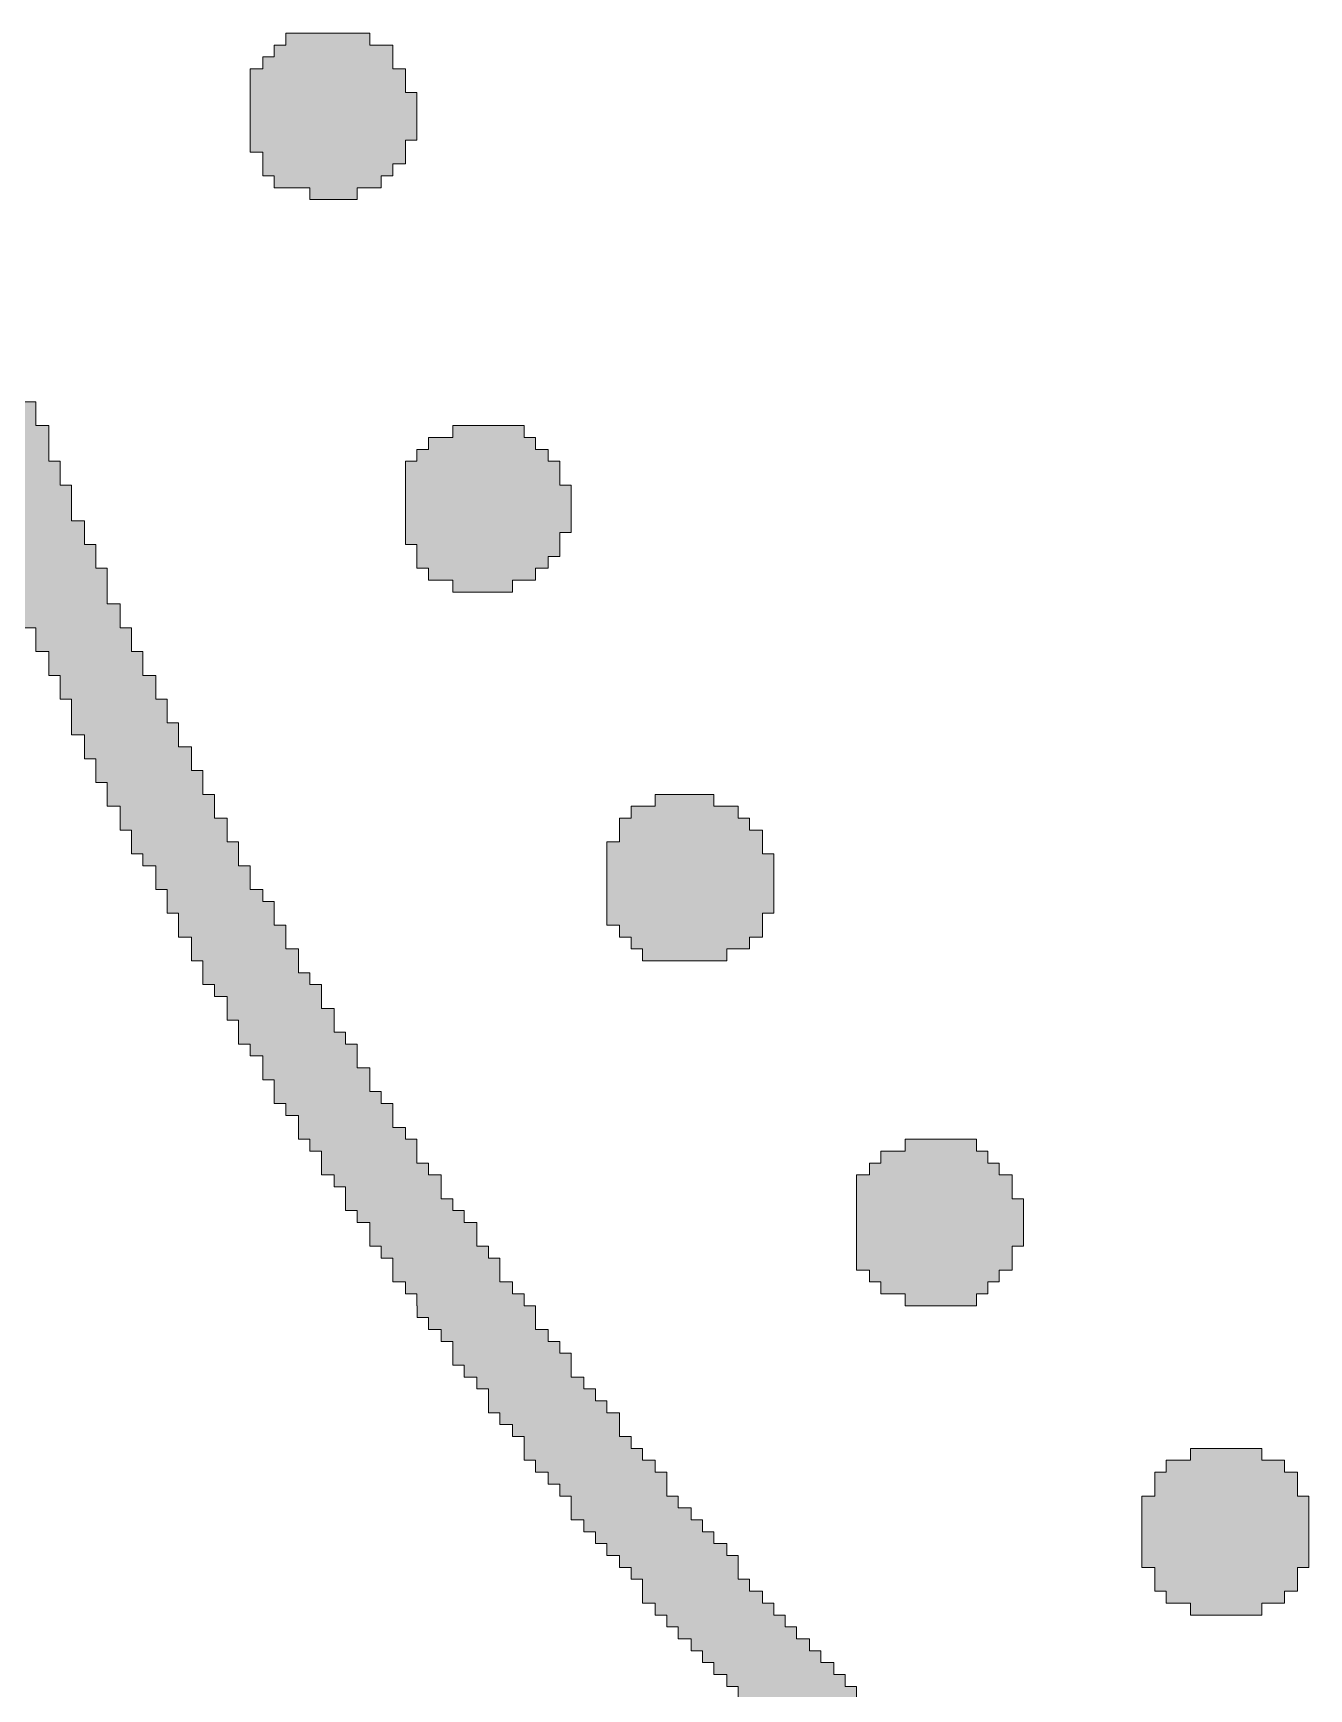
# Model space of a CAD drawing. Header units: millimetres. Extents: x 79 to 103.9, y -130.9 to -116.4.
# Drawn here: x 91.537 to 93.807, y -127.163 to -124.216 of the extents above; entities that cross this region are included whole.
import ezdxf

# ---------------------------------------------------------------- set-up
doc = ezdxf.new("R2010")
doc.units = ezdxf.units.MM
doc.header["$MEASUREMENT"] = 0
doc.layers.add('Layer 1', color=7, linetype='Continuous', lineweight=0)

msp = doc.modelspace()

# ---------------------------------------------------------------- hatches: boundary and pattern name
at = {"layer": 'Layer 1', "true_color": 0x000000, "transparency": 33554687}
h = msp.add_hatch(color=18, dxfattribs=at)
h.dxf.hatch_style = 2
h.paths.add_polyline_path([(92.0295, -124.5124), (92.0295, -124.4913), (91.966, -124.4913), (91.966, -124.47), (91.9457, -124.47), (91.9457, -124.4489), (91.9457, -124.4489), (91.9457, -124.4278), (91.9228, -124.4278), (91.9228, -124.4065), (91.9228, -124.4065), (91.9228, -124.3854), (91.9228, -124.3643), (91.9228, -124.343), (91.9228, -124.3219), (91.9228, -124.3219), (91.9228, -124.3008), (91.9228, -124.2795), (91.9457, -124.2795), (91.9457, -124.2584), (91.966, -124.2584), (91.966, -124.2373), (91.9863, -124.2373), (91.9863, -124.216), (92.1362, -124.216), (92.1362, -124.2373), (92.1768, -124.2373), (92.1768, -124.2584), (92.1768, -124.2584), (92.1768, -124.2795), (92.1997, -124.2795), (92.1997, -124.3008), (92.1997, -124.3219), (92.22, -124.3219), (92.22, -124.343), (92.22, -124.3643), (92.22, -124.3854), (92.22, -124.4065), (92.1997, -124.4065), (92.1997, -124.4278), (92.1997, -124.4278), (92.1997, -124.4489), (92.1768, -124.4489), (92.1768, -124.47), (92.1565, -124.47), (92.1565, -124.4913), (92.1133, -124.4913), (92.1133, -124.5124)])
h = msp.add_hatch(color=18, dxfattribs=at)
h.dxf.hatch_style = 2
h.paths.add_polyline_path([(91.3513, -124.3008), (91.3513, -124.3219), (91.3513, -124.343), (91.3742, -124.343), (91.3742, -124.3643), (91.3742, -124.3854), (91.3742, -124.4065), (91.3742, -124.4278), (91.3946, -124.4278), (91.3946, -124.4489), (91.3946, -124.47), (91.3945, -124.47), (91.3945, -124.4913), (91.4148, -124.4913), (91.4148, -124.5124), (91.4148, -124.5335), (91.4148, -124.5335), (91.4148, -124.5548), (91.4377, -124.5548), (91.4377, -124.5759), (91.4377, -124.597), (91.4377, -124.597), (91.4377, -124.6183), (91.458, -124.6183), (91.458, -124.6394), (91.458, -124.6605), (91.458, -124.6605), (91.458, -124.6818), (91.4784, -124.6818), (91.4784, -124.7029), (91.4784, -124.724), (91.4783, -124.724), (91.4783, -124.7453), (91.5012, -124.7453), (91.5012, -124.7664), (91.5012, -124.7875), (91.5012, -124.7875), (91.5012, -124.8088), (91.5215, -124.8088), (91.5215, -124.8299), (91.5215, -124.851), (91.5215, -124.851), (91.5215, -124.8723), (91.5418, -124.8723), (91.5418, -124.8934), (91.5418, -124.9145), (91.5647, -124.9145), (91.5647, -124.9358), (91.5647, -124.9569), (91.5647, -124.9569), (91.5647, -124.978), (91.5851, -124.978), (91.5851, -124.9993), (91.5851, -125.0204), (91.6053, -125.0204), (91.6053, -125.0415), (91.6053, -125.0628), (91.6053, -125.0628), (91.6053, -125.0839), (91.6282, -125.0839), (91.6282, -125.105), (91.6282, -125.1263), (91.6485, -125.1263), (91.6485, -125.1474), (91.6485, -125.1685), (91.6688, -125.1685), (91.6688, -125.1898), (91.6688, -125.2109), (91.6688, -125.232), (91.6917, -125.232), (91.6917, -125.2533), (91.6917, -125.2744), (91.712, -125.2744), (91.712, -125.2955), (91.712, -125.3168), (91.7323, -125.3168), (91.7323, -125.3379), (91.7323, -125.359), (91.7552, -125.359), (91.7552, -125.3803), (91.7552, -125.4014), (91.7755, -125.4014), (91.7755, -125.4225), (91.7755, -125.4438), (91.7958, -125.4438), (91.7958, -125.4649), (91.7958, -125.4649), (91.7958, -125.486), (91.8187, -125.486), (91.8187, -125.5073), (91.8187, -125.5073), (91.8187, -125.5284), (91.839, -125.5284), (91.839, -125.5495), (91.839, -125.5495), (91.839, -125.5708), (91.8593, -125.5708), (91.8593, -125.5919), (91.8593, -125.5919), (91.8593, -125.613), (91.8822, -125.613), (91.8822, -125.6343), (91.8822, -125.6343), (91.8822, -125.6554), (91.9025, -125.6554), (91.9025, -125.6765), (91.9025, -125.6765), (91.9025, -125.6978), (91.9228, -125.6978), (91.9228, -125.7189), (91.9228, -125.74), (91.9457, -125.74), (91.9457, -125.7613), (91.966, -125.7613), (91.966, -125.7824), (91.966, -125.7824), (91.966, -125.8035), (91.9863, -125.8035), (91.9863, -125.8248), (91.9863, -125.8248), (91.9863, -125.8459), (92.0092, -125.8459), (92.0092, -125.867), (92.0092, -125.867), (92.0092, -125.8883), (92.0295, -125.8883), (92.0295, -125.9094), (92.0498, -125.9094), (92.0498, -125.9305), (92.0498, -125.9305), (92.0498, -125.9518), (92.0727, -125.9518), (92.0727, -125.9729), (92.0727, -125.9729), (92.0727, -125.994), (92.093, -125.994), (92.093, -126.0153), (92.1133, -126.0153), (92.1133, -126.0364), (92.1133, -126.0364), (92.1133, -126.0575), (92.1362, -126.0575), (92.1362, -126.0788), (92.1362, -126.0788), (92.1362, -126.0999), (92.1565, -126.0999), (92.1565, -126.121), (92.1768, -126.121), (92.1768, -126.1423), (92.1768, -126.1423), (92.1768, -126.1634), (92.1997, -126.1634), (92.1997, -126.1845), (92.22, -126.1845), (92.22, -126.2058), (92.22, -126.2058), (92.22, -126.2269), (92.2403, -126.2269), (92.2403, -126.248), (92.2632, -126.248), (92.2632, -126.2693), (92.2632, -126.2693), (92.2632, -126.2904), (92.2835, -126.2904), (92.2835, -126.3115), (92.3038, -126.3115), (92.3038, -126.3328), (92.3267, -126.3328), (92.3267, -126.3539), (92.3267, -126.375), (92.347, -126.375), (92.347, -126.3963), (92.3673, -126.3963), (92.3673, -126.4174), (92.3673, -126.4385), (92.3902, -126.4385), (92.3902, -126.4598), (92.4105, -126.4598), (92.4105, -126.4809), (92.4309, -126.4809), (92.4309, -126.502), (92.4308, -126.502), (92.4308, -126.5233), (92.4537, -126.5233), (92.4537, -126.5444), (92.474, -126.5444), (92.474, -126.5655), (92.4943, -126.5655), (92.4943, -126.5868), (92.4943, -126.5868), (92.4943, -126.6079), (92.5172, -126.6079), (92.5172, -126.629), (92.5375, -126.629), (92.5375, -126.6503), (92.5578, -126.6503), (92.5578, -126.6714), (92.5807, -126.6714), (92.5807, -126.6925), (92.5807, -126.6925), (92.5807, -126.7138), (92.601, -126.7138), (92.601, -126.7349), (92.6214, -126.7349), (92.6214, -126.756), (92.6442, -126.756), (92.6442, -126.7773), (92.6645, -126.7773), (92.6645, -126.7984), (92.6645, -126.7984), (92.6645, -126.8195), (92.6848, -126.8195), (92.6848, -126.8408), (92.7077, -126.8408), (92.7077, -126.8619), (92.728, -126.8619), (92.728, -126.883), (92.7483, -126.883), (92.7483, -126.9043), (92.7712, -126.9043), (92.7712, -126.9254), (92.7915, -126.9254), (92.7915, -126.9465), (92.7915, -126.9465), (92.7915, -126.9678), (92.8118, -126.9678), (92.8118, -126.9889), (92.8347, -126.9889), (92.8347, -127.01), (92.855, -127.01), (92.855, -127.0313), (92.8753, -127.0313), (92.8753, -127.0524), (92.8957, -127.0524), (92.8957, -127.0735), (92.9185, -127.0735), (92.9185, -127.0948), (92.9388, -127.0948), (92.9388, -127.1159), (92.9617, -127.1159), (92.9617, -127.137), (92.982, -127.137), (92.982, -127.1583), (93.0023, -127.1583), (93.0023, -127.1794), (93.0252, -127.1794), (93.0252, -127.2005), (93.0455, -127.2005), (93.0455, -127.2218), (93.0658, -127.2218), (93.0658, -127.2429), (93.0887, -127.2429), (93.0887, -127.264), (93.109, -127.264), (93.109, -127.2853), (93.1293, -127.2853), (93.1293, -127.3064), (93.1522, -127.3064), (93.1522, -127.3275), (93.1725, -127.3275), (93.1725, -127.3488), (93.1928, -127.3488), (93.1928, -127.3699), (93.2157, -127.3699), (93.2157, -127.391), (93.236, -127.391), (93.236, -127.4123), (93.2563, -127.4123), (93.2563, -127.4334), (93.2792, -127.4334), (93.2792, -127.4545), (93.2995, -127.4545), (93.2995, -127.4758), (93.3427, -127.4758), (93.3427, -127.4969), (93.3198, -127.4969), (93.3198, -127.518), (93.3198, -127.518), (93.3198, -127.5393), (93.2995, -127.5393), (93.2995, -127.5604), (93.2792, -127.5604), (93.2792, -127.5815), (93.2563, -127.5815), (93.2563, -127.6028), (93.236, -127.6028), (93.236, -127.6239), (93.2157, -127.6239), (93.2157, -127.645), (93.1928, -127.645), (93.1928, -127.6663), (93.1725, -127.6663), (93.1725, -127.6874), (93.1522, -127.6874), (93.1522, -127.7085), (93.1522, -127.7298), (93.1293, -127.7298), (93.1293, -127.7509), (93.109, -127.7509), (93.109, -127.772), (93.0887, -127.772), (93.0887, -127.7933), (93.0658, -127.7933), (93.0658, -127.8144), (93.0455, -127.8144), (93.0455, -127.8355), (93.0252, -127.8355), (93.0252, -127.8568), (93.0023, -127.8568), (93.0023, -127.8779), (92.982, -127.8779), (92.982, -127.899), (92.9617, -127.899), (92.9617, -127.9203), (92.9617, -127.9203), (92.9617, -127.9414), (92.9389, -127.9414), (92.9389, -127.9625), (92.9185, -127.9625), (92.9185, -127.9838), (92.8956, -127.9838), (92.8956, -128.0049), (92.8754, -128.0049), (92.8754, -128.026), (92.855, -128.026), (92.855, -128.0473), (92.8347, -128.0473), (92.8347, -128.0684), (92.8118, -128.0684), (92.8118, -128.0895), (92.7915, -128.0895), (92.7915, -128.1108), (92.7712, -128.1108), (92.7712, -128.1319), (92.7712, -128.1319), (92.7712, -128.153), (92.7484, -128.153), (92.7484, -128.1743), (92.728, -128.1743), (92.728, -128.1954), (92.7077, -128.1954), (92.7077, -128.2165), (92.6849, -128.2165), (92.6849, -128.2378), (92.6645, -128.2378), (92.6645, -128.2589), (92.6442, -128.2589), (92.6442, -128.28), (92.6214, -128.28), (92.6214, -128.3013), (92.601, -128.3013), (92.601, -128.3224), (92.5807, -128.3224), (92.5807, -128.3435), (92.5807, -128.3648), (92.5579, -128.3648), (92.5579, -128.3859), (92.5375, -128.3859), (92.5375, -128.407), (92.5172, -128.407), (92.5172, -128.4283), (92.4944, -128.4283), (92.4944, -128.4494), (92.474, -128.4494), (92.474, -128.4705), (92.4537, -128.4705), (92.4537, -128.4918), (92.4309, -128.4918), (92.4309, -128.5129), (92.4105, -128.5129), (92.4105, -128.534), (92.4105, -128.534), (92.4105, -128.5553), (92.3902, -128.5553), (92.3902, -128.5764), (92.3673, -128.5764), (92.3673, -128.5975), (92.347, -128.5975), (92.347, -128.6188), (92.3267, -128.6188), (92.3267, -128.6399), (92.3038, -128.6399), (92.3038, -128.661), (92.2835, -128.661), (92.2835, -128.6823), (92.2632, -128.6823), (92.2632, -128.7034), (92.2403, -128.7034), (92.2403, -128.7245), (92.1768, -128.7245), (92.1768, -128.7034), (92.1565, -128.7034), (92.1565, -128.6823), (92.1362, -128.6823), (92.1362, -128.661), (92.1133, -128.661), (92.1133, -128.6399), (92.093, -128.6399), (92.093, -128.6188), (92.093, -128.6188), (92.093, -128.5975), (92.093, -128.5975), (92.093, -128.5764), (92.1133, -128.5764), (92.1133, -128.5553), (92.1362, -128.5553), (92.1362, -128.534), (92.1565, -128.534), (92.1565, -128.5129), (92.1769, -128.5129), (92.1769, -128.4918), (92.1997, -128.4918), (92.1997, -128.4705), (92.22, -128.4705), (92.22, -128.4494), (92.2404, -128.4494), (92.2404, -128.4283), (92.2632, -128.4283), (92.2632, -128.407), (92.2835, -128.407), (92.2835, -128.3859), (92.3039, -128.3859), (92.3039, -128.3648), (92.3267, -128.3648), (92.3267, -128.3435), (92.3267, -128.3224), (92.347, -128.3224), (92.347, -128.3013), (92.3674, -128.3013), (92.3674, -128.28), (92.3902, -128.28), (92.3902, -128.2589), (92.4105, -128.2589), (92.4105, -128.2378), (92.4309, -128.2378), (92.4309, -128.2165), (92.4537, -128.2165), (92.4537, -128.1954), (92.474, -128.1954), (92.474, -128.1743), (92.4944, -128.1743), (92.4944, -128.153), (92.5172, -128.153), (92.5172, -128.1319), (92.5375, -128.1319), (92.5375, -128.1108), (92.5578, -128.1108), (92.5578, -128.0895), (92.5807, -128.0895), (92.5807, -128.0684), (92.601, -128.0684), (92.601, -128.0473), (92.6213, -128.0473), (92.6213, -128.026), (92.6214, -128.026), (92.6214, -128.0049), (92.6441, -128.0049), (92.6441, -127.9838), (92.6645, -127.9838), (92.6645, -127.9625), (92.6849, -127.9625), (92.6849, -127.9414), (92.7077, -127.9414), (92.7077, -127.9203), (92.728, -127.9203), (92.728, -127.899), (92.7483, -127.899), (92.7483, -127.8779), (92.7712, -127.8779), (92.7712, -127.8568), (92.7915, -127.8568), (92.7915, -127.8355), (92.8118, -127.8355), (92.8118, -127.8144), (92.8347, -127.8144), (92.8347, -127.7933), (92.855, -127.7933), (92.855, -127.772), (92.8753, -127.772), (92.8753, -127.7509), (92.8956, -127.7509), (92.8956, -127.7298), (92.9185, -127.7298), (92.9185, -127.7085), (92.9185, -127.6874), (92.9388, -127.6874), (92.9388, -127.6663), (92.9617, -127.6663), (92.9617, -127.645), (92.982, -127.645), (92.982, -127.6239), (93.0023, -127.6239), (93.0023, -127.6028), (93.0252, -127.6028), (93.0252, -127.5815), (93.0455, -127.5815), (93.0455, -127.5604), (93.0658, -127.5604), (93.0658, -127.5393), (93.0887, -127.5393), (93.0887, -127.518), (93.109, -127.518), (93.109, -127.4969), (93.0887, -127.4969), (93.0887, -127.4758), (93.0658, -127.4758), (93.0658, -127.4545), (93.0455, -127.4545), (93.0455, -127.4334), (93.0252, -127.4334), (93.0252, -127.4123), (93.0023, -127.4123), (93.0023, -127.391), (92.982, -127.391), (92.982, -127.3699), (92.9617, -127.3699), (92.9617, -127.3488), (92.9388, -127.3488), (92.9388, -127.3275), (92.9185, -127.3275), (92.9185, -127.3064), (92.8956, -127.3064), (92.8956, -127.2853), (92.8753, -127.2853), (92.8753, -127.264), (92.855, -127.264), (92.855, -127.2429), (92.8347, -127.2429), (92.8347, -127.2218), (92.8118, -127.2218), (92.8118, -127.2005), (92.7915, -127.2005), (92.7915, -127.1794), (92.7915, -127.1794), (92.7915, -127.1583), (92.7712, -127.1583), (92.7712, -127.137), (92.7483, -127.137), (92.7483, -127.1159), (92.728, -127.1159), (92.728, -127.0948), (92.7077, -127.0948), (92.7077, -127.0735), (92.6849, -127.0735), (92.6849, -127.0524), (92.6645, -127.0524), (92.6645, -127.0313), (92.6442, -127.0313), (92.6442, -127.01), (92.6213, -127.01), (92.6213, -126.9889), (92.6213, -126.9889), (92.6213, -126.9678), (92.601, -126.9678), (92.601, -126.9465), (92.5807, -126.9465), (92.5807, -126.9254), (92.5578, -126.9254), (92.5578, -126.9043), (92.5375, -126.9043), (92.5375, -126.883), (92.5172, -126.883), (92.5172, -126.8619), (92.4943, -126.8619), (92.4943, -126.8408), (92.4943, -126.8408), (92.4943, -126.8195), (92.474, -126.8195), (92.474, -126.7984), (92.4537, -126.7984), (92.4537, -126.7773), (92.4308, -126.7773), (92.4308, -126.756), (92.4106, -126.756), (92.4106, -126.7349), (92.4105, -126.7349), (92.4105, -126.7138), (92.3902, -126.7138), (92.3902, -126.6925), (92.3673, -126.6925), (92.3673, -126.6714), (92.347, -126.6714), (92.347, -126.6503), (92.347, -126.6503), (92.347, -126.629), (92.3267, -126.629), (92.3267, -126.6079), (92.3038, -126.6079), (92.3038, -126.5868), (92.2835, -126.5868), (92.2835, -126.5655), (92.2835, -126.5655), (92.2835, -126.5444), (92.2632, -126.5444), (92.2632, -126.5233), (92.2403, -126.5233), (92.2403, -126.502), (92.2201, -126.502), (92.2201, -126.4809), (92.22, -126.4809), (92.22, -126.4598), (92.1997, -126.4598), (92.1997, -126.4385), (92.1768, -126.4385), (92.1768, -126.4174), (92.1768, -126.3963), (92.1565, -126.3963), (92.1565, -126.375), (92.1362, -126.375), (92.1362, -126.3539), (92.1362, -126.3328), (92.1133, -126.3328), (92.1133, -126.3115), (92.093, -126.3115), (92.093, -126.2904), (92.093, -126.2904), (92.093, -126.2693), (92.0727, -126.2693), (92.0727, -126.248), (92.0498, -126.248), (92.0498, -126.2269), (92.0498, -126.2269), (92.0498, -126.2058), (92.0295, -126.2058), (92.0295, -126.1845), (92.0092, -126.1845), (92.0092, -126.1634), (92.0092, -126.1634), (92.0092, -126.1423), (91.9863, -126.1423), (91.9863, -126.121), (91.966, -126.121), (91.966, -126.0999), (91.966, -126.0999), (91.966, -126.0788), (91.9457, -126.0788), (91.9457, -126.0575), (91.9457, -126.0575), (91.9457, -126.0364), (91.9228, -126.0364), (91.9228, -126.0153), (91.9025, -126.0153), (91.9025, -125.994), (91.9025, -125.994), (91.9025, -125.9729), (91.8822, -125.9729), (91.8822, -125.9518), (91.8822, -125.9518), (91.8822, -125.9305), (91.8593, -125.9305), (91.8593, -125.9094), (91.839, -125.9094), (91.839, -125.8883), (91.839, -125.8883), (91.839, -125.867), (91.8187, -125.867), (91.8187, -125.8459), (91.8187, -125.8459), (91.8187, -125.8248), (91.7958, -125.8248), (91.7958, -125.8035), (91.7958, -125.8035), (91.7958, -125.7824), (91.7755, -125.7824), (91.7755, -125.7613), (91.7755, -125.7613), (91.7755, -125.74), (91.7552, -125.74), (91.7552, -125.7189), (91.7552, -125.6978), (91.7323, -125.6978), (91.7323, -125.6765), (91.712, -125.6765), (91.712, -125.6554), (91.712, -125.6554), (91.712, -125.6343), (91.6917, -125.6343), (91.6917, -125.613), (91.6917, -125.613), (91.6917, -125.5919), (91.6688, -125.5919), (91.6688, -125.5708), (91.6688, -125.5708), (91.6688, -125.5495), (91.6485, -125.5495), (91.6485, -125.5284), (91.6485, -125.5284), (91.6485, -125.5073), (91.6282, -125.5073), (91.6282, -125.486), (91.6282, -125.486), (91.6282, -125.4649), (91.6053, -125.4649), (91.6053, -125.4438), (91.6053, -125.4438), (91.6053, -125.4225), (91.6053, -125.4014), (91.585, -125.4014), (91.585, -125.3803), (91.585, -125.359), (91.5647, -125.359), (91.5647, -125.3379), (91.5647, -125.3168), (91.5418, -125.3168), (91.5418, -125.2955), (91.5418, -125.2744), (91.5215, -125.2744), (91.5215, -125.2533), (91.5215, -125.232), (91.5012, -125.232), (91.5012, -125.2109), (91.5012, -125.1898), (91.5012, -125.1685), (91.4783, -125.1685), (91.4783, -125.1474), (91.4783, -125.1263), (91.458, -125.1263), (91.458, -125.105), (91.458, -125.0839), (91.458, -125.0839), (91.458, -125.0628), (91.4377, -125.0628), (91.4377, -125.0415), (91.4377, -125.0204), (91.4149, -125.0204), (91.4149, -124.9993), (91.4149, -124.978), (91.4148, -124.978), (91.4148, -124.9569), (91.3945, -124.9569), (91.3945, -124.9358), (91.3945, -124.9145), (91.3742, -124.9145), (91.3742, -124.8934), (91.3742, -124.8723), (91.3742, -124.8723), (91.3742, -124.851), (91.3513, -124.851), (91.3513, -124.8299), (91.3513, -124.8088), (91.3513, -124.8088), (91.3513, -124.7875), (91.331, -124.7875), (91.331, -124.7664), (91.331, -124.7453), (91.331, -124.7453), (91.331, -124.724), (91.3082, -124.724), (91.3082, -124.7029), (91.3082, -124.6818), (91.3081, -124.6818), (91.3081, -124.6605), (91.2878, -124.6605), (91.2878, -124.6394), (91.2878, -124.6183), (91.2878, -124.6183), (91.2878, -124.597), (91.2675, -124.597), (91.2675, -124.5759), (91.2675, -124.5548), (91.2675, -124.5548), (91.2675, -124.5335), (91.2472, -124.5335), (91.2472, -124.5124), (91.2472, -124.4913), (91.2472, -124.4913), (91.2472, -124.47), (91.2244, -124.47), (91.2244, -124.4489), (91.2244, -124.4278), (78.9917, -124.4278), (78.9917, -124.4065), (78.9917, -124.3854), (78.9917, -124.3643), (78.9917, -124.343), (78.9917, -124.343), (78.9917, -124.3219), (78.9917, -124.3008), (78.9917, -124.2795), (91.3513, -124.2795)])
h = msp.add_hatch(color=18, dxfattribs=at)
h.dxf.hatch_style = 2
h.paths.add_polyline_path([(92.2835, -125.2109), (92.2835, -125.1898), (92.2403, -125.1898), (92.2403, -125.1685), (92.22, -125.1685), (92.22, -125.1474), (92.22, -125.1474), (92.22, -125.1263), (92.1997, -125.1263), (92.1997, -125.105), (92.1997, -125.105), (92.1997, -125.0839), (92.1997, -125.0628), (92.1997, -125.0415), (92.1997, -125.0204), (92.1997, -125.0204), (92.1997, -124.9993), (92.1997, -124.978), (92.22, -124.978), (92.22, -124.9569), (92.2403, -124.9569), (92.2403, -124.9358), (92.2835, -124.9358), (92.2835, -124.9145), (92.4105, -124.9145), (92.4105, -124.9358), (92.4308, -124.9358), (92.4308, -124.9569), (92.4537, -124.9569), (92.4537, -124.978), (92.474, -124.978), (92.474, -124.9993), (92.474, -125.0204), (92.4943, -125.0204), (92.4943, -125.0415), (92.4943, -125.0628), (92.4943, -125.0839), (92.4943, -125.105), (92.474, -125.105), (92.474, -125.1263), (92.474, -125.1263), (92.474, -125.1474), (92.4537, -125.1474), (92.4537, -125.1685), (92.4308, -125.1685), (92.4308, -125.1898), (92.3902, -125.1898), (92.3902, -125.2109)])
h = msp.add_hatch(color=18, dxfattribs=at)
h.dxf.hatch_style = 2
h.paths.add_polyline_path([(92.6213, -125.867), (92.6213, -125.8459), (92.601, -125.8459), (92.601, -125.8248), (92.5807, -125.8248), (92.5807, -125.8035), (92.5578, -125.8035), (92.5578, -125.7824), (92.5578, -125.7824), (92.5578, -125.7613), (92.5578, -125.74), (92.5578, -125.7189), (92.5578, -125.6978), (92.5578, -125.6765), (92.5578, -125.6765), (92.5578, -125.6554), (92.5807, -125.6554), (92.5807, -125.6343), (92.5807, -125.6343), (92.5807, -125.613), (92.601, -125.613), (92.601, -125.5919), (92.6442, -125.5919), (92.6442, -125.5708), (92.7483, -125.5708), (92.7483, -125.5919), (92.7915, -125.5919), (92.7915, -125.613), (92.8118, -125.613), (92.8118, -125.6343), (92.8347, -125.6343), (92.8347, -125.6554), (92.8347, -125.6554), (92.8347, -125.6765), (92.855, -125.6765), (92.855, -125.6978), (92.855, -125.7189), (92.855, -125.74), (92.855, -125.7613), (92.855, -125.7824), (92.8347, -125.7824), (92.8347, -125.8035), (92.8347, -125.8035), (92.8347, -125.8248), (92.8118, -125.8248), (92.8118, -125.8459), (92.7712, -125.8459), (92.7712, -125.867)])
h = msp.add_hatch(color=18, dxfattribs=at)
h.dxf.hatch_style = 2
h.paths.add_polyline_path([(93.0887, -126.4809), (93.0887, -126.4598), (93.0455, -126.4598), (93.0455, -126.4385), (93.0252, -126.4385), (93.0252, -126.4174), (93.0023, -126.4174), (93.0023, -126.3963), (93.0023, -126.375), (93.0023, -126.375), (93.0023, -126.3539), (93.0023, -126.3328), (93.0023, -126.3115), (93.0023, -126.2904), (93.0023, -126.2904), (93.0023, -126.2693), (93.0023, -126.248), (93.0252, -126.248), (93.0252, -126.2269), (93.0455, -126.2269), (93.0455, -126.2058), (93.0887, -126.2058), (93.0887, -126.1845), (93.2157, -126.1845), (93.2157, -126.2058), (93.236, -126.2058), (93.236, -126.2269), (93.2563, -126.2269), (93.2563, -126.248), (93.2792, -126.248), (93.2792, -126.2693), (93.2792, -126.2904), (93.2995, -126.2904), (93.2995, -126.3115), (93.2995, -126.3328), (93.2995, -126.3539), (93.2995, -126.375), (93.2792, -126.375), (93.2792, -126.3963), (93.2792, -126.4174), (93.2563, -126.4174), (93.2563, -126.4385), (93.236, -126.4385), (93.236, -126.4598), (93.2157, -126.4598), (93.2157, -126.4809)])
h = msp.add_hatch(color=18, dxfattribs=at)
h.dxf.hatch_style = 2
h.paths.add_polyline_path([(93.5967, -127.0313), (93.5967, -127.01), (93.5535, -127.01), (93.5535, -126.9889), (93.5332, -126.9889), (93.5332, -126.9678), (93.5332, -126.9465), (93.5103, -126.9465), (93.5103, -126.9254), (93.5103, -126.9043), (93.5103, -126.883), (93.5103, -126.8619), (93.5103, -126.8408), (93.5103, -126.8195), (93.5332, -126.8195), (93.5332, -126.7984), (93.5332, -126.7773), (93.5535, -126.7773), (93.5535, -126.756), (93.5967, -126.756), (93.5967, -126.7349), (93.7237, -126.7349), (93.7237, -126.756), (93.7643, -126.756), (93.7643, -126.7773), (93.7872, -126.7773), (93.7872, -126.7984), (93.7872, -126.8195), (93.8075, -126.8195), (93.8075, -126.8408), (93.8075, -126.8619), (93.8075, -126.883), (93.8075, -126.9043), (93.8075, -126.9254), (93.8075, -126.9465), (93.7872, -126.9465), (93.7872, -126.9678), (93.7872, -126.9889), (93.7643, -126.9889), (93.7643, -127.01), (93.7237, -127.01), (93.7237, -127.0313)])

# ---------------------------------------------------------------- linework, layer by layer
at = {"layer": 'Layer 1'}
for points in [[(92.0295, -124.5124), (92.0295, -124.4913), (91.966, -124.4913), (91.966, -124.47), (91.9457, -124.47), (91.9457, -124.4489), (91.9457, -124.4489), (91.9457, -124.4278), (91.9228, -124.4278), (91.9228, -124.4065), (91.9228, -124.4065), (91.9228, -124.3854), (91.9228, -124.3643), (91.9228, -124.343), (91.9228, -124.3219), (91.9228, -124.3219), (91.9228, -124.3008), (91.9228, -124.2795), (91.9457, -124.2795), (91.9457, -124.2584), (91.966, -124.2584), (91.966, -124.2373), (91.9863, -124.2373), (91.9863, -124.216), (92.1362, -124.216), (92.1362, -124.2373), (92.1768, -124.2373), (92.1768, -124.2584), (92.1768, -124.2584), (92.1768, -124.2795), (92.1997, -124.2795), (92.1997, -124.3008), (92.1997, -124.3219), (92.22, -124.3219), (92.22, -124.343), (92.22, -124.3643), (92.22, -124.3854), (92.22, -124.4065), (92.1997, -124.4065), (92.1997, -124.4278), (92.1997, -124.4278), (92.1997, -124.4489), (92.1768, -124.4489), (92.1768, -124.47), (92.1565, -124.47), (92.1565, -124.4913), (92.1133, -124.4913), (92.1133, -124.5124)], [(92.2835, -125.2109), (92.2835, -125.1898), (92.2403, -125.1898), (92.2403, -125.1685), (92.22, -125.1685), (92.22, -125.1474), (92.22, -125.1474), (92.22, -125.1263), (92.1997, -125.1263), (92.1997, -125.105), (92.1997, -125.105), (92.1997, -125.0839), (92.1997, -125.0628), (92.1997, -125.0415), (92.1997, -125.0204), (92.1997, -125.0204), (92.1997, -124.9993), (92.1997, -124.978), (92.22, -124.978), (92.22, -124.9569), (92.2403, -124.9569), (92.2403, -124.9358), (92.2835, -124.9358), (92.2835, -124.9145), (92.4105, -124.9145), (92.4105, -124.9358), (92.4308, -124.9358), (92.4308, -124.9569), (92.4537, -124.9569), (92.4537, -124.978), (92.474, -124.978), (92.474, -124.9993), (92.474, -125.0204), (92.4943, -125.0204), (92.4943, -125.0415), (92.4943, -125.0628), (92.4943, -125.0839), (92.4943, -125.105), (92.474, -125.105), (92.474, -125.1263), (92.474, -125.1263), (92.474, -125.1474), (92.4537, -125.1474), (92.4537, -125.1685), (92.4308, -125.1685), (92.4308, -125.1898), (92.3902, -125.1898), (92.3902, -125.2109)], [(92.6213, -125.867), (92.6213, -125.8459), (92.601, -125.8459), (92.601, -125.8248), (92.5807, -125.8248), (92.5807, -125.8035), (92.5578, -125.8035), (92.5578, -125.7824), (92.5578, -125.7824), (92.5578, -125.7613), (92.5578, -125.74), (92.5578, -125.7189), (92.5578, -125.6978), (92.5578, -125.6765), (92.5578, -125.6765), (92.5578, -125.6554), (92.5807, -125.6554), (92.5807, -125.6343), (92.5807, -125.6343), (92.5807, -125.613), (92.601, -125.613), (92.601, -125.5919), (92.6442, -125.5919), (92.6442, -125.5708), (92.7483, -125.5708), (92.7483, -125.5919), (92.7915, -125.5919), (92.7915, -125.613), (92.8118, -125.613), (92.8118, -125.6343), (92.8347, -125.6343), (92.8347, -125.6554), (92.8347, -125.6554), (92.8347, -125.6765), (92.855, -125.6765), (92.855, -125.6978), (92.855, -125.7189), (92.855, -125.74), (92.855, -125.7613), (92.855, -125.7824), (92.8347, -125.7824), (92.8347, -125.8035), (92.8347, -125.8035), (92.8347, -125.8248), (92.8118, -125.8248), (92.8118, -125.8459), (92.7712, -125.8459), (92.7712, -125.867)], [(93.0887, -126.4809), (93.0887, -126.4598), (93.0455, -126.4598), (93.0455, -126.4385), (93.0252, -126.4385), (93.0252, -126.4174), (93.0023, -126.4174), (93.0023, -126.3963), (93.0023, -126.375), (93.0023, -126.375), (93.0023, -126.3539), (93.0023, -126.3328), (93.0023, -126.3115), (93.0023, -126.2904), (93.0023, -126.2904), (93.0023, -126.2693), (93.0023, -126.248), (93.0252, -126.248), (93.0252, -126.2269), (93.0455, -126.2269), (93.0455, -126.2058), (93.0887, -126.2058), (93.0887, -126.1845), (93.2157, -126.1845), (93.2157, -126.2058), (93.236, -126.2058), (93.236, -126.2269), (93.2563, -126.2269), (93.2563, -126.248), (93.2792, -126.248), (93.2792, -126.2693), (93.2792, -126.2904), (93.2995, -126.2904), (93.2995, -126.3115), (93.2995, -126.3328), (93.2995, -126.3539), (93.2995, -126.375), (93.2792, -126.375), (93.2792, -126.3963), (93.2792, -126.4174), (93.2563, -126.4174), (93.2563, -126.4385), (93.236, -126.4385), (93.236, -126.4598), (93.2157, -126.4598), (93.2157, -126.4809)], [(93.5967, -127.0313), (93.5967, -127.01), (93.5535, -127.01), (93.5535, -126.9889), (93.5332, -126.9889), (93.5332, -126.9678), (93.5332, -126.9465), (93.5103, -126.9465), (93.5103, -126.9254), (93.5103, -126.9043), (93.5103, -126.883), (93.5103, -126.8619), (93.5103, -126.8408), (93.5103, -126.8195), (93.5332, -126.8195), (93.5332, -126.7984), (93.5332, -126.7773), (93.5535, -126.7773), (93.5535, -126.756), (93.5967, -126.756), (93.5967, -126.7349), (93.7237, -126.7349), (93.7237, -126.756), (93.7643, -126.756), (93.7643, -126.7773), (93.7872, -126.7773), (93.7872, -126.7984), (93.7872, -126.8195), (93.8075, -126.8195), (93.8075, -126.8408), (93.8075, -126.8619), (93.8075, -126.883), (93.8075, -126.9043), (93.8075, -126.9254), (93.8075, -126.9465), (93.7872, -126.9465), (93.7872, -126.9678), (93.7872, -126.9889), (93.7643, -126.9889), (93.7643, -127.01), (93.7237, -127.01), (93.7237, -127.0313)]]:
    msp.add_lwpolyline(points, close=True, dxfattribs=at)
for points in [[(91.5215, -124.8723), (91.5418, -124.8723), (91.5418, -124.8934), (91.5418, -124.9145), (91.5647, -124.9145), (91.5647, -124.9358), (91.5647, -124.9569), (91.5647, -124.9569), (91.5647, -124.978), (91.5851, -124.978), (91.5851, -124.9993), (91.5851, -125.0204), (91.6053, -125.0204), (91.6053, -125.0415), (91.6053, -125.0628), (91.6053, -125.0628), (91.6053, -125.0839), (91.6282, -125.0839), (91.6282, -125.105), (91.6282, -125.1263), (91.6485, -125.1263), (91.6485, -125.1474), (91.6485, -125.1685), (91.6688, -125.1685), (91.6688, -125.1898), (91.6688, -125.2109), (91.6688, -125.232), (91.6917, -125.232), (91.6917, -125.2533), (91.6917, -125.2744), (91.712, -125.2744), (91.712, -125.2955), (91.712, -125.3168), (91.7323, -125.3168), (91.7323, -125.3379), (91.7323, -125.359), (91.7552, -125.359), (91.7552, -125.3803), (91.7552, -125.4014), (91.7755, -125.4014), (91.7755, -125.4225), (91.7755, -125.4438), (91.7958, -125.4438), (91.7958, -125.4649), (91.7958, -125.4649), (91.7958, -125.486), (91.8187, -125.486), (91.8187, -125.5073), (91.8187, -125.5073), (91.8187, -125.5284), (91.839, -125.5284), (91.839, -125.5495), (91.839, -125.5495), (91.839, -125.5708), (91.8593, -125.5708), (91.8593, -125.5919), (91.8593, -125.5919), (91.8593, -125.613), (91.8822, -125.613), (91.8822, -125.6343), (91.8822, -125.6343), (91.8822, -125.6554), (91.9025, -125.6554), (91.9025, -125.6765), (91.9025, -125.6765), (91.9025, -125.6978), (91.9228, -125.6978), (91.9228, -125.7189), (91.9228, -125.74), (91.9457, -125.74), (91.9457, -125.7613), (91.966, -125.7613), (91.966, -125.7824), (91.966, -125.7824), (91.966, -125.8035), (91.9863, -125.8035), (91.9863, -125.8248), (91.9863, -125.8248), (91.9863, -125.8459), (92.0092, -125.8459), (92.0092, -125.867), (92.0092, -125.867), (92.0092, -125.8883), (92.0295, -125.8883), (92.0295, -125.9094), (92.0498, -125.9094), (92.0498, -125.9305), (92.0498, -125.9305), (92.0498, -125.9518), (92.0727, -125.9518), (92.0727, -125.9729), (92.0727, -125.9729), (92.0727, -125.994), (92.093, -125.994), (92.093, -126.0153), (92.1133, -126.0153), (92.1133, -126.0364), (92.1133, -126.0364), (92.1133, -126.0575), (92.1362, -126.0575), (92.1362, -126.0788), (92.1362, -126.0788), (92.1362, -126.0999), (92.1565, -126.0999), (92.1565, -126.121), (92.1768, -126.121), (92.1768, -126.1423), (92.1768, -126.1423), (92.1768, -126.1634), (92.1997, -126.1634), (92.1997, -126.1845), (92.22, -126.1845), (92.22, -126.2058), (92.22, -126.2058), (92.22, -126.2269), (92.2403, -126.2269), (92.2403, -126.248), (92.2632, -126.248), (92.2632, -126.2693), (92.2632, -126.2693), (92.2632, -126.2904), (92.2835, -126.2904), (92.2835, -126.3115), (92.3038, -126.3115), (92.3038, -126.3328), (92.3267, -126.3328), (92.3267, -126.3539), (92.3267, -126.375), (92.347, -126.375), (92.347, -126.3963), (92.3673, -126.3963), (92.3673, -126.4174), (92.3673, -126.4385), (92.3902, -126.4385), (92.3902, -126.4598), (92.4105, -126.4598), (92.4105, -126.4809), (92.4309, -126.4809), (92.4309, -126.502), (92.4308, -126.502), (92.4308, -126.5233), (92.4537, -126.5233), (92.4537, -126.5444), (92.474, -126.5444), (92.474, -126.5655), (92.4943, -126.5655), (92.4943, -126.5868), (92.4943, -126.5868), (92.4943, -126.6079), (92.5172, -126.6079), (92.5172, -126.629), (92.5375, -126.629), (92.5375, -126.6503), (92.5578, -126.6503), (92.5578, -126.6714), (92.5807, -126.6714), (92.5807, -126.6925), (92.5807, -126.6925), (92.5807, -126.7138), (92.601, -126.7138), (92.601, -126.7349), (92.6214, -126.7349), (92.6214, -126.756), (92.6442, -126.756), (92.6442, -126.7773), (92.6645, -126.7773), (92.6645, -126.7984), (92.6645, -126.7984), (92.6645, -126.8195), (92.6848, -126.8195), (92.6848, -126.8408), (92.7077, -126.8408), (92.7077, -126.8619), (92.728, -126.8619), (92.728, -126.883), (92.7483, -126.883), (92.7483, -126.9043), (92.7712, -126.9043), (92.7712, -126.9254), (92.7915, -126.9254), (92.7915, -126.9465), (92.7915, -126.9465), (92.7915, -126.9678), (92.8118, -126.9678), (92.8118, -126.9889), (92.8347, -126.9889), (92.8347, -127.01), (92.855, -127.01), (92.855, -127.0313), (92.8753, -127.0313), (92.8753, -127.0524), (92.8957, -127.0524), (92.8957, -127.0735), (92.9185, -127.0735), (92.9185, -127.0948), (92.9388, -127.0948), (92.9388, -127.1159), (92.9617, -127.1159), (92.9617, -127.137), (92.982, -127.137), (92.982, -127.1583), (93.0023, -127.1583), (93.0023, -127.1794)], [(92.7915, -127.1794), (92.7915, -127.1583), (92.7712, -127.1583), (92.7712, -127.137), (92.7483, -127.137), (92.7483, -127.1159), (92.728, -127.1159), (92.728, -127.0948), (92.7077, -127.0948), (92.7077, -127.0735), (92.6849, -127.0735), (92.6849, -127.0524), (92.6645, -127.0524), (92.6645, -127.0313), (92.6442, -127.0313), (92.6442, -127.01), (92.6213, -127.01), (92.6213, -126.9889), (92.6213, -126.9889), (92.6213, -126.9678), (92.601, -126.9678), (92.601, -126.9465), (92.5807, -126.9465), (92.5807, -126.9254), (92.5578, -126.9254), (92.5578, -126.9043), (92.5375, -126.9043), (92.5375, -126.883), (92.5172, -126.883), (92.5172, -126.8619), (92.4943, -126.8619), (92.4943, -126.8408), (92.4943, -126.8408), (92.4943, -126.8195), (92.474, -126.8195), (92.474, -126.7984), (92.4537, -126.7984), (92.4537, -126.7773), (92.4308, -126.7773), (92.4308, -126.756), (92.4106, -126.756), (92.4106, -126.7349), (92.4105, -126.7349), (92.4105, -126.7138), (92.3902, -126.7138), (92.3902, -126.6925), (92.3673, -126.6925), (92.3673, -126.6714), (92.347, -126.6714), (92.347, -126.6503), (92.347, -126.6503), (92.347, -126.629), (92.3267, -126.629), (92.3267, -126.6079), (92.3038, -126.6079), (92.3038, -126.5868), (92.2835, -126.5868), (92.2835, -126.5655), (92.2835, -126.5655), (92.2835, -126.5444), (92.2632, -126.5444), (92.2632, -126.5233), (92.2403, -126.5233), (92.2403, -126.502), (92.2201, -126.502), (92.2201, -126.4809), (92.22, -126.4809), (92.22, -126.4598), (92.1997, -126.4598), (92.1997, -126.4385), (92.1768, -126.4385), (92.1768, -126.4174), (92.1768, -126.3963), (92.1565, -126.3963), (92.1565, -126.375), (92.1362, -126.375), (92.1362, -126.3539), (92.1362, -126.3328), (92.1133, -126.3328), (92.1133, -126.3115), (92.093, -126.3115), (92.093, -126.2904), (92.093, -126.2904), (92.093, -126.2693), (92.0727, -126.2693), (92.0727, -126.248), (92.0498, -126.248), (92.0498, -126.2269), (92.0498, -126.2269), (92.0498, -126.2058), (92.0295, -126.2058), (92.0295, -126.1845), (92.0092, -126.1845), (92.0092, -126.1634), (92.0092, -126.1634), (92.0092, -126.1423), (91.9863, -126.1423), (91.9863, -126.121), (91.966, -126.121), (91.966, -126.0999), (91.966, -126.0999), (91.966, -126.0788), (91.9457, -126.0788), (91.9457, -126.0575), (91.9457, -126.0575), (91.9457, -126.0364), (91.9228, -126.0364), (91.9228, -126.0153), (91.9025, -126.0153), (91.9025, -125.994), (91.9025, -125.994), (91.9025, -125.9729), (91.8822, -125.9729), (91.8822, -125.9518), (91.8822, -125.9518), (91.8822, -125.9305), (91.8593, -125.9305), (91.8593, -125.9094), (91.839, -125.9094), (91.839, -125.8883), (91.839, -125.8883), (91.839, -125.867), (91.8187, -125.867), (91.8187, -125.8459), (91.8187, -125.8459), (91.8187, -125.8248), (91.7958, -125.8248), (91.7958, -125.8035), (91.7958, -125.8035), (91.7958, -125.7824), (91.7755, -125.7824), (91.7755, -125.7613), (91.7755, -125.7613), (91.7755, -125.74), (91.7552, -125.74), (91.7552, -125.7189), (91.7552, -125.6978), (91.7323, -125.6978), (91.7323, -125.6765), (91.712, -125.6765), (91.712, -125.6554), (91.712, -125.6554), (91.712, -125.6343), (91.6917, -125.6343), (91.6917, -125.613), (91.6917, -125.613), (91.6917, -125.5919), (91.6688, -125.5919), (91.6688, -125.5708), (91.6688, -125.5708), (91.6688, -125.5495), (91.6485, -125.5495), (91.6485, -125.5284), (91.6485, -125.5284), (91.6485, -125.5073), (91.6282, -125.5073), (91.6282, -125.486), (91.6282, -125.486), (91.6282, -125.4649), (91.6053, -125.4649), (91.6053, -125.4438), (91.6053, -125.4438), (91.6053, -125.4225), (91.6053, -125.4014), (91.585, -125.4014), (91.585, -125.3803), (91.585, -125.359), (91.5647, -125.359), (91.5647, -125.3379), (91.5647, -125.3168), (91.5418, -125.3168), (91.5418, -125.2955), (91.5418, -125.2744), (91.5215, -125.2744)]]:
    msp.add_lwpolyline(points, dxfattribs=at)

doc.saveas('drawing.dxf')
